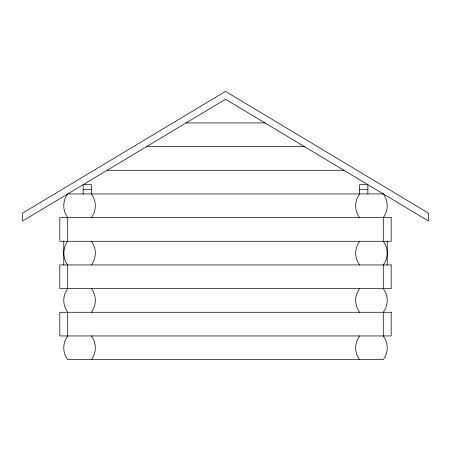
<?xml version="1.0" encoding="UTF-8"?>
<svg xmlns="http://www.w3.org/2000/svg" width="451" height="451" viewBox="0 0 451 451"><rect width="100%" height="100%" fill="white"/><g stroke="black" fill="none" stroke-linecap="round" stroke-linejoin="round"><path stroke-width="0.68" d="M91.384 217.613A19.726 19.726 0 0 0 91.384 193.941L91.384 184.685L83.147 184.685L22.55 221.041L22.55 213.154L225.5 91.384L428.45 213.154L428.45 221.041L225.5 99.271L83.745 184.324M186.054 122.937L264.946 122.937M146.609 146.609L304.391 146.609M107.163 170.275L343.837 170.275M83.147 189.313L91.384 189.313M359.616 189.313L367.853 189.313M387.229 241.003L387.229 264.81M367.853 193.941L367.853 184.685L359.616 184.685L359.616 193.941A19.726 19.726 0 0 0 359.616 217.613M83.147 184.685L83.147 193.941M63.771 241.003L63.771 264.81M91.384 335.95A19.726 19.726 0 0 1 91.384 359.616M91.384 288.612A19.726 19.726 0 0 1 91.384 312.284M91.384 241.279A19.726 19.726 0 0 1 91.384 264.946M359.616 359.616A19.726 19.726 0 0 1 359.616 335.95M359.616 312.284A19.726 19.726 0 0 1 359.616 288.612M359.616 264.946A19.726 19.726 0 0 1 359.616 241.279M383.288 193.941L67.712 193.941A19.726 19.726 0 0 0 67.712 217.613L67.712 241.279A19.726 19.726 0 0 0 67.712 264.946L67.712 288.612A19.726 19.726 0 0 0 67.712 312.284L67.712 335.95A19.726 19.726 0 0 0 67.712 359.616L383.288 359.616A19.726 19.726 0 0 0 383.288 335.95L383.288 312.284A19.726 19.726 0 0 0 383.288 288.612L383.288 264.946A19.726 19.726 0 0 0 383.288 241.279L383.288 217.613A19.726 19.726 0 0 0 383.288 193.941M391.175 217.613L59.825 217.613L59.825 241.279L391.175 241.279L391.175 217.613M391.175 264.946L59.825 264.946L59.825 288.612L391.175 288.612L391.175 264.946M391.175 312.284L59.825 312.284L59.825 335.95L391.175 335.95L391.175 312.284"/></g></svg>
